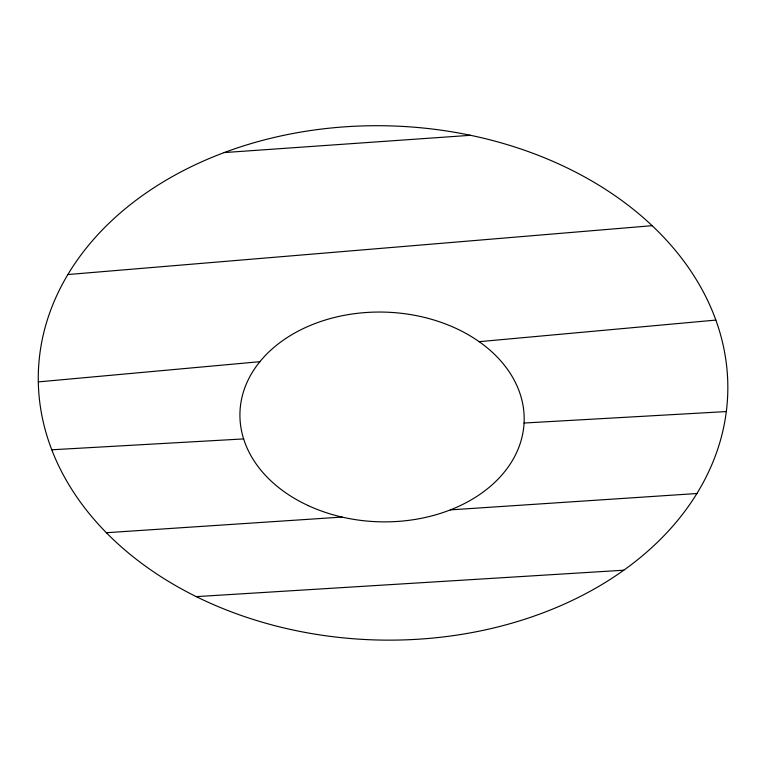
<?xml version="1.0" encoding="UTF-8"?>
<svg xmlns="http://www.w3.org/2000/svg" width="766" height="766" viewBox="0 0 766 766"><rect width="100%" height="100%" fill="white"/><g stroke="black" fill="none" stroke-linecap="round" stroke-linejoin="round"><path stroke-width="1.15" d="M38.319 381.899L259.894 361.686M479.152 341.674L715.846 320.083M67.868 274.544L652.144 225.683M224.189 152.578A344.844 257.127 1.7 0 1 727.489 398.962A344.844 257.127 1.7 0 1 197.494 597.231A344.844 257.127 1.7 0 1 224.189 152.578L470.487 135.304M106.359 532.715L342.029 517.069M450.331 509.878L696.907 493.515M196.259 596.628L623.783 570.21M51.772 449.786L243.636 438.918M524.068 423.033L726.312 411.572M308.305 505.637A142.16 104.875 1.7 0 0 524.145 421.185A142.16 104.875 1.7 0 0 313.696 324.066A142.16 104.875 1.7 0 0 308.305 505.637"/></g></svg>
